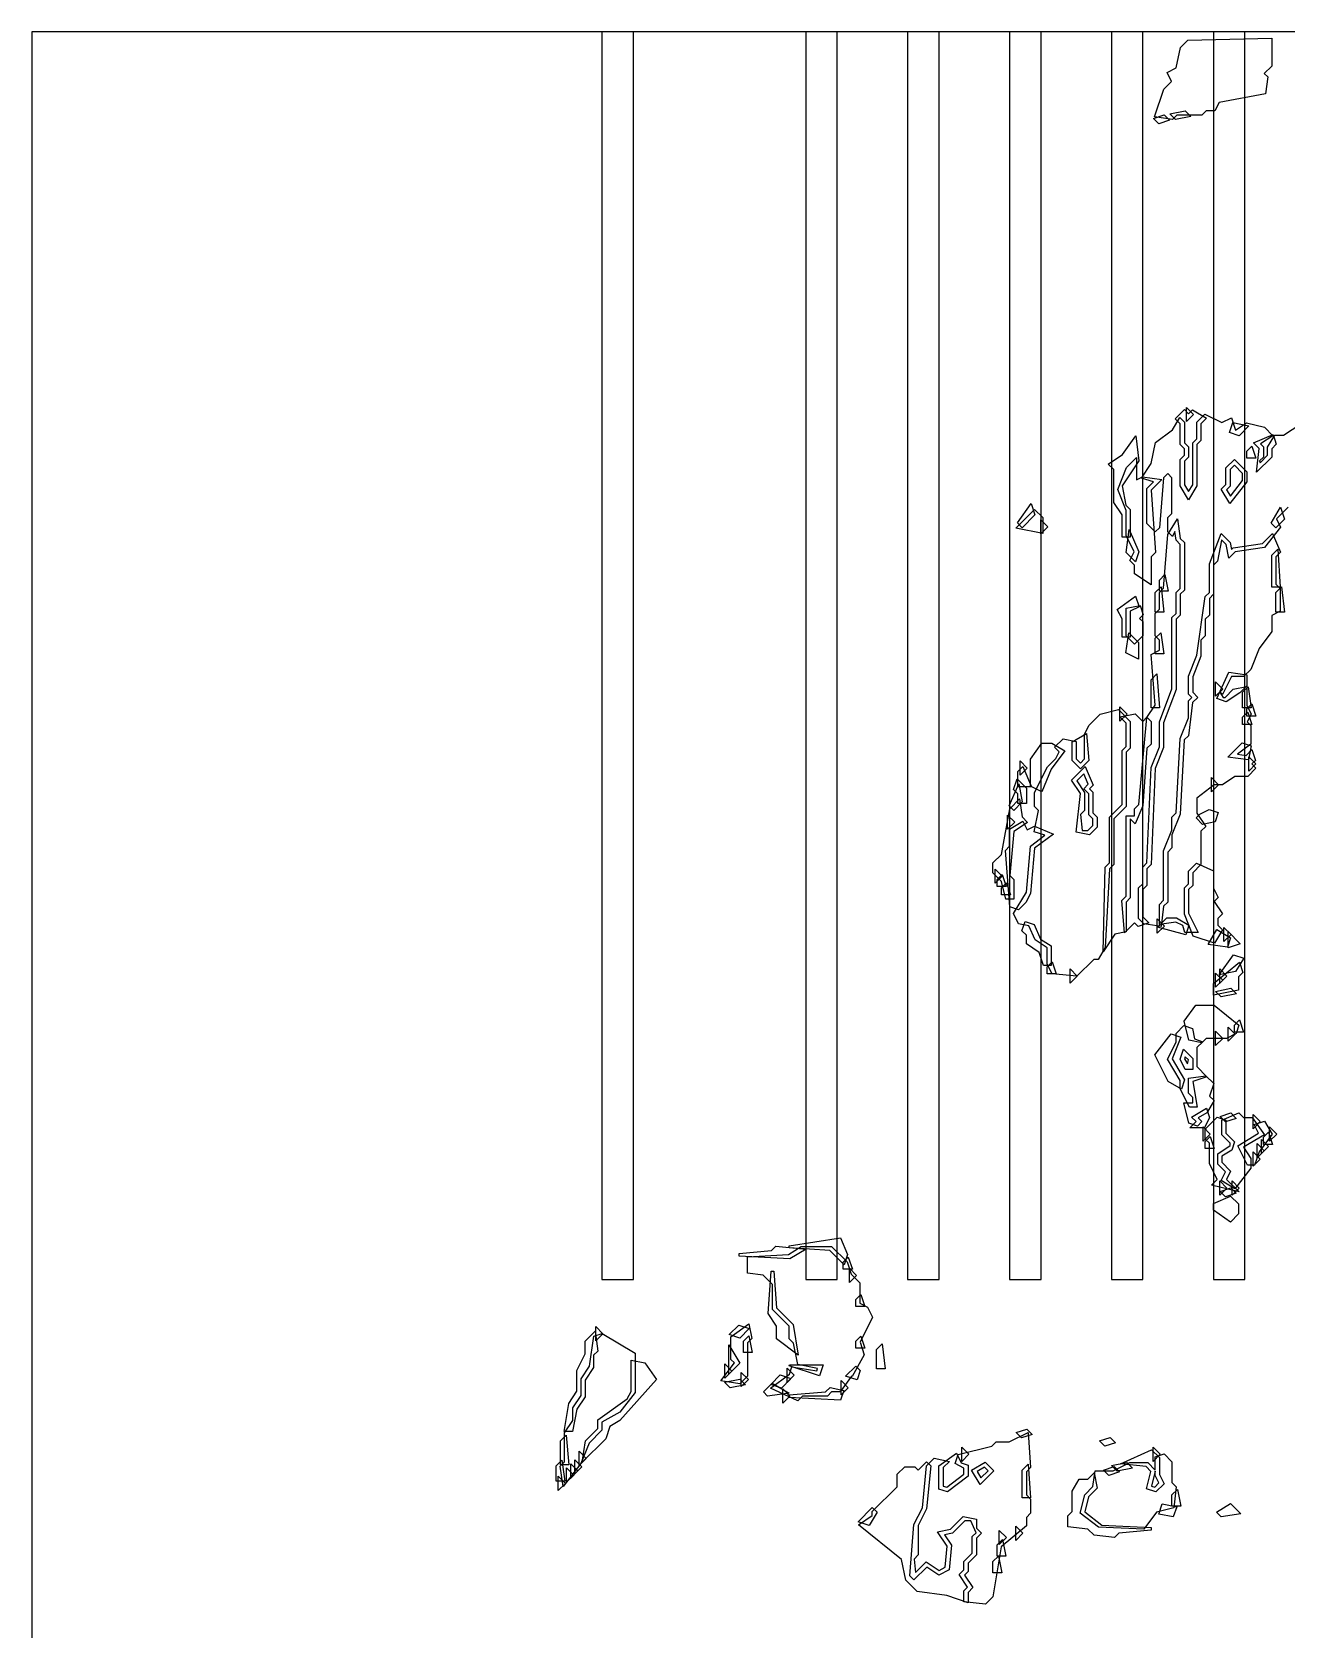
# Model space of a CAD drawing. Header units: millimetres. Extents: x 0 to 283, y 0 to 283.
# Drawn here: x 0 to 142.1, y 101.8 to 282.8 of the extents above; entities that cross this region are included whole.
import ezdxf

# ---------------------------------------------------------------- set-up
doc = ezdxf.new("R2010")
doc.units = ezdxf.units.MM
for name, color, linetype in [('CUT_OUTLINE', 5, 'Continuous'), ('CUT_SLOT', 1, 'Continuous'), ('ENG_D', 3, 'Continuous'), ('ENG_K', 2, 'Continuous'), ('ENG_L', 4, 'Continuous')]:
    doc.layers.add(name, color=color, linetype=linetype)

msp = doc.modelspace()

# ---------------------------------------------------------------- linework, layer by layer
at = {"layer": 'CUT_OUTLINE'}
msp.add_lwpolyline([(0, 0), (282.84, 0), (282.84, 282.84), (0, 282.84), (0, 0)], close=True, dxfattribs=at)
at = {"layer": 'CUT_SLOT'}
for points in [[(64.58, 141.42), (68.15, 141.42), (68.15, 282.84), (64.58, 282.84), (64.58, 141.42)], [(87.68, 141.42), (91.24, 141.42), (91.24, 282.84), (87.68, 282.84), (87.68, 141.42)], [(99.22, 141.42), (102.79, 141.42), (102.79, 282.84), (99.22, 282.84), (99.22, 141.42)], [(110.77, 141.42), (114.34, 141.42), (114.34, 282.84), (110.77, 282.84), (110.77, 141.42)], [(122.32, 141.42), (125.88, 141.42), (125.88, 282.84), (122.32, 282.84), (122.32, 141.42)], [(133.87, 141.42), (137.43, 141.42), (137.43, 282.84), (133.87, 282.84), (133.87, 141.42)]]:
    msp.add_lwpolyline(points, close=True, dxfattribs=at)
at = {"layer": 'ENG_D'}
for points in [[(128.29, 273.45), (128.89, 272.84), (127.69, 272.44), (127.08, 273.05), (128.29, 273.45)], [(130.66, 273.91), (131.29, 273.27), (129.56, 272.92), (128.92, 273.56), (130.66, 273.91)], [(129.54, 239), (130.58, 240.04), (131.05, 239.57), (131.49, 240.01), (133.08, 239.05), (132.46, 238.43), (132.46, 236.55), (131.99, 236.08), (131.99, 231.39), (131.05, 229.82), (130.11, 231.39), (130.11, 234.39), (130.58, 234.86), (130.58, 235.6), (130.11, 236.08), (130.11, 238.43), (129.54, 239)], [(137.89, 238.2), (136.77, 237.08), (135.7, 237.44), (136.08, 238.57), (137.89, 238.2)], [(140.48, 234.66), (138.76, 232.94), (139.05, 235.62), (138.42, 236.25), (140.62, 237.2), (140.98, 236.11), (140.48, 235.6), (140.48, 234.66)], [(137.65, 234.52), (137.65, 235.33), (138.22, 235.9), (138.68, 234.52), (137.65, 234.52)], [(127.29, 223.83), (126.81, 223.35), (126.81, 220.18), (124.92, 221.43), (124.92, 222.41), (124.4, 222.93), (124.89, 223.92), (123.98, 225.75), (123.98, 228.59), (123.02, 230.99), (124.01, 233.48), (125.16, 234.62), (125.16, 232.08), (125.83, 232.41), (128.01, 232.1), (126.81, 230.9), (127.29, 223.83)], [(134.76, 231.02), (135.29, 231.56), (135.29, 233.44), (136.24, 234.39), (137.65, 232.97), (137.65, 231.85), (135.74, 229.39), (134.76, 231.02)], [(113.21, 229.38), (113.64, 228.1), (112.19, 226.65), (111.65, 227.19), (113.21, 229.38)], [(140.42, 227.18), (141.48, 228.96), (141.93, 227.62), (140.95, 226.65), (140.42, 227.18)], [(115.12, 226.75), (114.32, 225.94), (114.32, 227.55), (115.12, 226.75)], [(129.78, 227.67), (130.09, 225.44), (130.58, 224.96), (130.58, 219.58), (130.11, 219.11), (130.11, 216.75), (129.64, 216.28), (129.64, 208.32), (128.22, 204.55), (128.22, 201.72), (127.28, 199.35), (126.8, 188.46), (126.34, 187.99), (126.34, 186.11), (125.87, 185.64), (125.87, 182.53), (126.54, 181.86), (125.33, 181.46), (124.92, 181.86), (123.78, 180.73), (123.5, 184.41), (123.98, 184.89), (123.98, 193.98), (124.92, 193.98), (124.92, 194.79), (125.4, 195.27), (126.34, 205.14), (127.27, 206.54), (126.8, 212.27), (127.75, 212.75), (127.75, 213.92), (127.28, 214.39), (127.28, 216.94), (127.75, 217.42), (127.75, 219.3), (128.23, 219.78), (128.7, 225.88), (129.78, 227.67)], [(134.59, 208.02), (134.96, 207.42), (135.2, 207.42), (136.12, 208.34), (137.65, 208.65), (137.65, 206.53), (138.15, 205.53), (137.7, 204.64), (138.12, 204.22), (138.12, 202.11), (136.6, 200.97), (137.57, 200.83), (138.22, 201.49), (138.63, 200.28), (138.22, 199.88), (138.69, 199.4), (137.75, 198.46), (136.31, 198.46), (134.89, 197.52), (133.96, 197.52), (131.99, 195.99), (131.99, 194.29), (133, 192.77), (132.46, 192.24), (132.46, 188.46), (131.52, 187.52), (131.52, 186.11), (131.05, 185.64), (131.05, 182.96), (132.14, 180.78), (130.64, 180.78), (130.39, 181.56), (129.6, 181.95), (127.75, 181.69), (127.75, 183.95), (128.22, 184.42), (128.22, 190.02), (129.16, 192.38), (129.16, 193.84), (129.64, 194.32), (130.11, 202.76), (131.05, 205.11), (131.05, 207.04), (131.42, 207.42), (131.05, 207.79), (131.05, 209.82), (132, 212.19), (132.95, 218.84), (133.41, 219.3), (133.41, 222.55), (134.73, 225.99), (135.75, 224.98), (135.91, 224.16), (136.12, 224.38), (139.42, 224.85), (140.56, 225.98), (141.47, 223.86), (140.95, 223.35), (140.95, 220.24), (141.42, 219.77), (141.42, 217.17), (140.48, 216.7), (140.48, 214.88), (139.04, 212.96), (138.09, 210.59), (137.28, 209.78), (135.91, 209.78), (134.89, 207.73), (134.59, 208.02)], [(124.92, 213.45), (123.98, 214.39), (123.98, 217.51), (125.55, 217.83), (125.9, 216.78), (125.49, 216.37), (125.87, 216), (125.87, 214.39), (124.92, 213.45)], [(119.27, 200.44), (119.27, 203.23), (119.78, 204.26), (121.03, 205.51), (123.11, 206.03), (124.45, 204.69), (124.45, 201.66), (123.98, 201.19), (123.98, 195.06), (122.57, 193.65), (122.57, 188.46), (122.09, 187.99), (121.62, 179.06), (120.81, 177.72), (120.31, 177.72), (118.41, 175.82), (115.58, 176.08), (115.02, 177.19), (115.02, 179.01), (113.66, 179.92), (112.97, 181.52), (111.8, 181.75), (111.22, 182.92), (112.67, 185.34), (113.15, 190.57), (114.76, 191.78), (113.57, 192.18), (114.06, 194.61), (113.61, 195.06), (113.61, 196.63), (115.06, 199.54), (116.01, 200.49), (116.39, 201.24), (115.87, 201.76), (116.83, 202.72), (118.32, 202.43), (118.32, 200.44), (118.79, 199.97), (119.27, 200.44)], [(112.76, 199.4), (111.96, 198.6), (111.96, 200.21), (112.76, 199.4)], [(111.22, 196.98), (111.62, 198.19), (112.67, 197.14), (112.67, 195.4), (111.72, 195.4), (111.72, 196.48), (111.22, 196.98)], [(120.21, 193.65), (119.74, 194.12), (119.74, 196.48), (119.17, 197.05), (119.69, 197.57), (119.19, 198.76), (118.39, 197.96), (119.27, 196.65), (119.27, 194.59), (118.81, 194.13), (119, 192.33), (119.64, 192.33), (120.21, 192.9), (120.21, 193.65)], [(111.25, 186.77), (111.25, 184.55), (110.36, 184.55), (109.86, 186.56), (108.89, 187.52), (108.89, 188.66), (109.85, 189.62), (110.8, 194.8), (111.89, 195.9), (112.18, 193.86), (112.8, 193.24), (111.24, 192.2), (110.79, 187.24), (111.25, 186.77)], [(127.51, 180.69), (127.51, 182.3), (128.32, 181.49), (127.51, 180.69)], [(135.81, 180.18), (135.45, 179.11), (133.26, 179.42), (134.27, 181.11), (135.81, 180.18)], [(133.88, 173.66), (133.88, 175), (136.82, 177.41), (137.21, 176.24), (136.71, 175.74), (136.71, 174.23), (133.88, 173.66)], [(131.99, 167.72), (131.99, 165.56), (133.14, 164.42), (131.55, 163.89), (132.04, 160.98), (131.14, 160.98), (130.11, 163.05), (130.11, 163.98), (128.66, 166.4), (129.64, 168.35), (129.64, 169.33), (130.52, 170.21), (131.49, 169.89), (131.73, 168.71), (132.67, 168.39), (131.99, 167.72)], [(136.24, 169.47), (136.24, 170.27), (136.81, 170.85), (137.27, 169.47), (136.24, 169.47)], [(134.11, 169.57), (134.92, 168.76), (134.11, 167.96), (134.11, 169.57)], [(135.53, 168.43), (135.53, 170.04), (136.33, 169.23), (135.53, 168.43)], [(130.94, 165.87), (131.03, 166.33), (130.68, 166.68), (130.6, 166.43), (130.94, 165.87)], [(132.85, 158.63), (131.19, 158.63), (131.9, 159.33), (131.38, 159.85), (133.07, 160.87), (133.43, 159.79), (132.85, 158.63)], [(133.41, 154.57), (133.41, 156.88), (132.94, 157.35), (132.94, 158.49), (134.29, 159.84), (135.29, 159.5), (135.29, 158.02), (136.27, 157.04), (135.96, 156.11), (134.82, 155.43), (134.82, 154.72), (135.82, 153.72), (135.34, 152.78), (136.77, 151.36), (133.65, 152.14), (134.3, 152.78), (133.41, 154.57)], [(135.23, 159.3), (134.62, 159.91), (135.83, 160.31), (136.44, 159.7), (135.23, 159.3)], [(139.04, 155.92), (138.53, 154.38), (137.74, 154.38), (136.63, 156.6), (138.99, 158.01), (138.5, 159), (139.64, 159.38), (140.53, 157.91), (139.04, 155.92)], [(139.16, 159.33), (138.36, 158.53), (138.36, 160.14), (139.16, 159.33)], [(85.8, 134.72), (85.8, 136.14), (83.91, 138.02), (83.91, 140.85), (82.86, 141.91), (81.08, 142.16), (81.08, 144), (85.72, 144.25), (87.14, 145.19), (90.61, 145.19), (92.37, 143.43), (92.84, 142.02), (93.81, 141.05), (93.81, 138.74), (94.69, 138.3), (95.25, 137.18), (93.83, 134.33), (94.3, 132.91), (92.92, 130.43), (92.86, 130.49), (91.57, 128.69), (90.61, 128.69), (90.14, 128.22), (87.31, 128.22), (86.79, 127.7), (83.69, 129.11), (85.83, 130.72), (86.11, 131.55), (88.94, 131.08), (89.02, 131.34), (86.77, 131.79), (86.29, 134.23), (85.8, 134.72)], [(78.06, 129.93), (79.59, 131.97), (79.2, 132.37), (79.2, 134.94), (81.24, 136.4), (81.57, 134.74), (81.08, 134.25), (81.08, 130.48), (80.22, 129.62), (78.06, 129.93)], [(61.28, 126.88), (62.23, 128.29), (62.23, 130.18), (63.18, 131.61), (63.66, 135), (64.61, 135.32), (68.35, 133.07), (68.35, 128.61), (66.62, 126.39), (64.58, 125.25), (64.58, 124.35), (63.13, 122.9), (62.2, 120.56), (60.18, 117.98), (59.85, 120.29), (60.34, 120.78), (60.34, 124.05), (61.28, 125.46), (61.28, 126.88)], [(103.24, 118.02), (103.66, 117.88), (105.59, 119.38), (105.59, 120.06), (104.6, 120.56), (104.94, 121.58), (108.77, 122.54), (109.27, 123.04), (110.72, 123.04), (112.88, 124.11), (113.14, 120.12), (112.67, 119.64), (112.67, 117.01), (113.14, 116.53), (113.14, 114.93), (112.67, 114.45), (112.67, 113.5), (109.82, 111.13), (108.88, 105.48), (108.04, 104.64), (105.59, 104.91), (105.59, 106.16), (106, 106.57), (105.06, 107.98), (105.59, 108.52), (105.59, 109.46), (106.54, 110.41), (106.54, 112.29), (106.97, 112.72), (106.38, 114.08), (105.69, 114.08), (104.3, 112.68), (103.39, 112.5), (104.19, 111.31), (103.93, 108.51), (102.75, 107.92), (101.38, 108.83), (99.94, 107.38), (99.46, 107.86), (99.94, 113.67), (100.89, 115.56), (101.36, 120.32), (102.22, 121.17), (103.95, 120.82), (103.24, 120.11), (103.24, 118.02)], [(127.28, 119.83), (127.28, 121.32), (128.29, 121.66), (129.16, 120.78), (129.16, 118.42), (129.65, 117.94), (129.38, 115.54), (127.42, 115.05), (125.98, 113.13), (120.83, 113.38), (118.76, 114.93), (119.29, 117.03), (120.22, 117.96), (120.48, 119.74), (122.51, 119.74), (124.4, 120.68), (126.43, 120.68), (127.28, 119.83)], [(127.04, 120.82), (127.04, 122.43), (127.85, 121.62), (127.04, 120.82)], [(107.1, 119.66), (107.53, 118.94), (108.33, 119.74), (107.92, 120.15), (107.1, 119.66)], [(126.85, 118.01), (127.22, 117.89), (127.7, 118.37), (127.28, 119.21), (127.28, 119.71), (126.85, 118.01)], [(60.44, 118.32), (59.63, 117.52), (59.63, 119.13), (60.44, 118.32)], [(95.22, 115.59), (95.76, 115.06), (94.86, 113.56), (93.61, 113.98), (95.22, 115.59)]]:
    msp.add_lwpolyline(points, close=True, dxfattribs=at)
at = {"layer": 'ENG_K'}
for points in [[(130.81, 240.28), (131.62, 239.47), (130.81, 238.67), (130.81, 240.28)], [(123.51, 228.09), (122.57, 229.5), (122.57, 233.25), (121.96, 233.85), (123.58, 234.93), (125.09, 237.05), (125.4, 234.23), (123.52, 231.41), (123.96, 229.22), (124.45, 228.73), (124.45, 225.57), (123.51, 225.57), (123.51, 228.09)], [(123.97, 223.83), (124.34, 226.43), (125.41, 223.93), (125.03, 222.77), (123.97, 223.83)], [(140.48, 223.54), (141.15, 224.22), (141.44, 219.91), (140.48, 219.91), (140.48, 223.54)], [(141.92, 217.08), (140.95, 217.08), (140.95, 219.3), (141.6, 219.95), (141.92, 217.08)], [(122.97, 217.39), (125.04, 218.87), (125.45, 217.67), (124.45, 217.17), (124.45, 214.25), (123.51, 214.25), (123.51, 216.32), (122.97, 217.39)], [(123.96, 212.47), (124.28, 214.75), (125.39, 213.64), (125.39, 211.75), (123.96, 212.47)], [(127.28, 212.37), (127.28, 214.12), (127.92, 214.75), (128.26, 212.37), (127.28, 212.37)], [(127.77, 206.24), (126.81, 206.24), (126.81, 209.4), (127.47, 210.07), (127.77, 206.24)], [(138.16, 206.24), (137.18, 206.24), (137.18, 207.99), (137.82, 208.63), (138.16, 206.24)], [(138.68, 205.3), (137.65, 205.3), (137.65, 206.1), (138.22, 206.68), (138.68, 205.3)], [(137.18, 205.16), (137.75, 205.73), (138.21, 204.35), (137.18, 204.35), (137.18, 205.16)], [(137.89, 200.68), (138.69, 199.88), (137.89, 199.07), (137.89, 200.68)], [(110.74, 195.11), (111.81, 197.6), (112.21, 195.56), (111.25, 194.59), (110.74, 195.11)], [(134.45, 197.52), (133.64, 196.71), (133.64, 198.32), (134.45, 197.52)], [(110.54, 194.08), (111.35, 193.28), (110.54, 192.47), (110.54, 194.08)], [(132.33, 194.18), (133.39, 194.71), (134.41, 194.37), (134.06, 193.31), (132.62, 193.02), (131.9, 193.75), (132.33, 194.18)], [(109.93, 187.15), (109.13, 186.34), (109.13, 187.95), (109.93, 187.15)], [(110.4, 185.97), (109.37, 185.97), (109.37, 186.77), (109.94, 187.35), (110.4, 185.97)], [(109.84, 185.03), (109.84, 185.83), (110.41, 186.41), (110.87, 185.03), (109.84, 185.03)], [(112.67, 180.45), (112.16, 180.96), (112.52, 182.02), (113.55, 181.68), (114.27, 180), (115.49, 179.27), (115.49, 177.01), (114.62, 177.01), (114.12, 178.51), (112.67, 179.48), (112.67, 180.45)], [(129.7, 182.43), (131.1, 181.6), (130.73, 180.5), (127.53, 181.37), (128.6, 182.43), (129.7, 182.43)], [(135.06, 181.35), (135.86, 180.55), (135.06, 179.74), (135.06, 181.35)], [(136.91, 179.5), (135.53, 179.04), (135.53, 180.88), (136.91, 179.5)], [(115.6, 177.45), (116.06, 176.07), (115.02, 176.07), (115.02, 176.87), (115.6, 177.45)], [(136.15, 178.23), (137.3, 177.85), (136.38, 176.33), (134.52, 175.96), (136.15, 178.23)], [(117.62, 176.64), (118.42, 175.83), (117.62, 175.03), (117.62, 176.64)], [(134.92, 175.36), (134.11, 174.56), (134.11, 176.17), (134.92, 175.36)], [(134.59, 175.03), (134.59, 176.64), (135.39, 175.83), (134.59, 175.03)], [(134.74, 173.46), (134.11, 174.09), (135.84, 174.44), (136.48, 173.8), (134.74, 173.46)], [(130.24, 162.99), (128.75, 163.88), (127.24, 166.9), (129.08, 169.27), (130.18, 168.91), (129.19, 166.43), (130.6, 164.08), (130.24, 162.99)], [(132.7, 157.12), (132.7, 158.73), (133.51, 157.92), (132.7, 157.12)], [(132.94, 157.08), (133.51, 157.65), (133.97, 156.27), (132.94, 156.27), (132.94, 157.08)], [(140.57, 156.74), (139.54, 156.74), (139.54, 157.55), (140.11, 158.12), (140.57, 156.74)], [(141.05, 157.92), (140.24, 157.12), (140.24, 158.73), (141.05, 157.92)], [(138.36, 155.9), (139.16, 155.09), (138.36, 154.29), (138.36, 155.9)], [(139.63, 156.03), (138.83, 155.23), (138.83, 156.84), (139.63, 156.03)], [(139.3, 155.7), (139.3, 157.31), (140.1, 156.51), (139.3, 155.7)], [(134.59, 150.99), (134.59, 152.6), (135.39, 151.79), (134.59, 150.99)], [(136.8, 151.79), (136, 150.99), (136, 152.6), (136.8, 151.79)], [(135.82, 150.89), (136.71, 150), (136.71, 148.87), (135.79, 147.95), (133.88, 149.31), (133.88, 150.06), (135.82, 150.89)], [(135.83, 151.83), (136.44, 151.22), (135.23, 150.82), (134.62, 151.42), (135.83, 151.83)], [(84.29, 145.2), (87.71, 144.89), (85.86, 143.77), (80.14, 144.08), (80.14, 144.38), (83.8, 144.71), (84.29, 145.2)], [(92.41, 144.26), (92.03, 143.11), (90.41, 144.73), (85.8, 145.03), (85.79, 145.24), (91.6, 146.16), (92.41, 144.26)], [(92.96, 142.6), (91.92, 142.6), (91.92, 143.4), (92.5, 143.98), (92.96, 142.6)], [(84.38, 134.7), (84.38, 136.16), (83.43, 137.59), (83.75, 142.36), (84.06, 142.36), (84.37, 138.23), (86.25, 136.35), (86.83, 132.87), (84.38, 134.7)], [(92.63, 142.7), (93.44, 141.89), (92.63, 141.09), (92.63, 142.7)], [(93.34, 138.36), (93.34, 139.16), (93.91, 139.74), (94.37, 138.36), (93.34, 138.36)], [(64.68, 135.29), (63.88, 134.49), (63.88, 136.1), (64.68, 135.29)], [(81.23, 135.06), (81.6, 133.17), (80.61, 133.17), (80.61, 134.45), (81.23, 135.06)], [(93.34, 133.64), (93.34, 134.45), (93.91, 135.02), (94.37, 133.64), (93.34, 133.64)], [(96.67, 131.29), (95.7, 131.29), (95.7, 133.51), (96.35, 134.16), (96.67, 131.29)], [(62.36, 120.72), (62.71, 123.15), (64.11, 124.55), (64.11, 125.51), (67.46, 127.91), (67.88, 128.75), (67.88, 132.28), (69.43, 131.97), (70.78, 130.09), (66.62, 125.45), (65.49, 124.76), (65.02, 123.38), (62.36, 120.72)], [(80.37, 129.3), (80.37, 130.91), (81.18, 130.11), (80.37, 129.3)], [(84.92, 129.13), (83.71, 129.53), (84.79, 130.61), (86, 130.21), (84.92, 129.13)], [(86.36, 130.58), (85.56, 129.77), (85.56, 131.38), (86.36, 130.58)], [(92.19, 130.48), (93.34, 131.62), (93.84, 131.11), (93.49, 130.05), (92.19, 130.48)], [(78.48, 129.78), (80.22, 130.13), (80.85, 129.49), (79.12, 129.14), (78.48, 129.78)], [(85.78, 128.55), (83.36, 128.21), (82.87, 128.69), (83.87, 129.7), (85.78, 128.55)], [(85.09, 127.42), (85.09, 129.03), (85.89, 128.22), (85.09, 127.42)], [(85.8, 128.05), (85.79, 128.37), (89.93, 128.69), (90.43, 129.19), (92, 128.87), (91.62, 127.74), (85.8, 128.05)], [(91.69, 128.36), (91.69, 129.97), (92.49, 129.16), (91.69, 128.36)], [(112.73, 124.48), (113.34, 123.88), (112.13, 123.47), (111.52, 124.08), (112.73, 124.48)], [(122.77, 122.93), (121.56, 122.53), (120.95, 123.14), (122.16, 123.54), (122.77, 122.93)], [(61.99, 120.35), (61.99, 121.96), (62.79, 121.15), (61.99, 120.35)], [(61.38, 119.27), (60.58, 118.46), (60.58, 120.07), (61.38, 119.27)], [(61.85, 119.74), (61.05, 118.93), (61.05, 120.54), (61.85, 119.74)], [(61.52, 121.01), (62.32, 120.21), (61.52, 119.4), (61.52, 121.01)], [(126.8, 113.31), (126.81, 113.01), (123.14, 112.67), (122.65, 112.18), (120.34, 112.44), (119.63, 113.15), (117.38, 113.4), (117.38, 114.65), (117.85, 115.12), (117.85, 117.45), (118.66, 118.79), (119.64, 118.79), (120.35, 119.51), (120.7, 117.77), (119.71, 116.79), (119.3, 115.11), (121.24, 113.6), (126.8, 113.31)], [(127.68, 114.84), (128.06, 116), (129.71, 115.67), (129.32, 114.52), (127.68, 114.84)], [(129.78, 117.62), (130.16, 115.73), (129.16, 115.73), (129.16, 117.01), (129.78, 117.62)], [(134.74, 114.54), (134.21, 115.07), (135.8, 116.03), (136.97, 114.86), (134.74, 114.54)], [(111.49, 111.86), (111.49, 113.47), (112.29, 112.67), (111.49, 111.86)]]:
    msp.add_lwpolyline(points, close=True, dxfattribs=at)
at = {"layer": 'ENG_L'}
for points in [[(130.13, 281.07), (130.95, 281.9), (140.48, 282.14), (140.48, 278.97), (139.63, 278.13), (140.02, 277.74), (139.75, 275.81), (134.51, 274.85), (134.02, 273.89), (133.03, 273.89), (132.56, 273.41), (129.73, 273.41), (129.25, 272.93), (127.2, 273.22), (128.25, 276.37), (129.11, 277.23), (128.61, 278.23), (129.66, 278.76), (130.13, 281.07)], [(136.24, 233.72), (135.76, 233.25), (135.76, 231.36), (135.35, 230.95), (135.79, 230.23), (137.18, 232.01), (137.18, 232.78), (136.24, 233.72)], [(113.61, 228.73), (114.55, 227.79), (114.55, 225.99), (111.48, 226.6), (113.61, 228.73)], [(127.75, 220.71), (128.37, 221.33), (128.75, 219.44), (127.75, 219.44), (127.75, 220.71)], [(127.93, 219.95), (128.25, 217.08), (127.28, 217.08), (127.28, 219.3), (127.93, 219.95)], [(137.65, 208.73), (136.86, 207.94), (135.33, 206.92), (134.26, 207.28), (135.62, 210.27), (137.65, 209.98), (137.65, 208.73)], [(134.92, 208.36), (134.11, 207.56), (134.11, 209.17), (134.92, 208.36)], [(123.51, 201.39), (123.98, 201.86), (123.98, 204.49), (123.27, 205.21), (125, 205.55), (125.87, 204.69), (126.34, 205.16), (126.81, 204.69), (126.81, 202.13), (126.33, 201.66), (125.86, 195.11), (125, 193.1), (124.45, 193.65), (124.45, 184.69), (123.98, 184.22), (123.98, 180.83), (122.71, 180.57), (121.36, 178.56), (121.62, 188.19), (122.09, 188.66), (122.09, 193.84), (123.51, 195.26), (123.51, 201.39)], [(123.27, 204.73), (123.27, 206.34), (124.08, 205.53), (123.27, 204.73)], [(119.75, 200.26), (118.79, 199.31), (117.85, 200.25), (117.85, 202.37), (119.47, 203.33), (119.75, 200.26)], [(114.43, 202.23), (115.56, 202.23), (117.02, 201.36), (115.47, 199.29), (114.44, 196.72), (113.14, 197.37), (113.14, 200.42), (114.43, 202.23)], [(135.5, 200.65), (137.12, 202.27), (138.16, 201.92), (137.84, 200.32), (135.5, 200.65)], [(111.72, 197.28), (111.72, 199.03), (112.27, 199.58), (113.26, 197.28), (111.72, 197.28)], [(120.21, 196.67), (120.21, 194.32), (120.68, 193.84), (120.68, 192.71), (119.81, 191.84), (118.3, 192.14), (118.79, 196.52), (117.78, 198.02), (119.34, 199.58), (120.25, 197.46), (119.83, 197.05), (120.21, 196.67)], [(112.62, 184.18), (111.79, 183.34), (110.79, 183.67), (110.3, 190.07), (110.78, 190.55), (110.78, 192.47), (112.29, 193.37), (112.77, 192.41), (113.6, 192.83), (115.73, 191.92), (113.6, 190.32), (113.13, 185.2), (112.62, 184.18)], [(131.05, 187.72), (131.94, 188.61), (133.88, 187.77), (133.88, 185.79), (134.4, 184.74), (133.95, 184.29), (134.89, 182.87), (134.35, 182.34), (134.35, 181.59), (134.88, 181.06), (133.98, 179.56), (131.58, 180.36), (130.58, 182.86), (130.58, 185.83), (131.05, 186.3), (131.05, 187.72)], [(132.54, 168.27), (131.09, 168.56), (130.56, 170.7), (131.87, 172.53), (133.96, 172.53), (136.75, 170.26), (136.43, 169.3), (135.35, 168.76), (133.03, 168.76), (132.54, 168.27)], [(131.52, 165.23), (130.67, 165.23), (130.09, 166.39), (130.48, 167.55), (131.52, 166.5), (131.52, 165.23)], [(133.94, 161.73), (133.11, 160.34), (132.14, 159.76), (132.56, 159.33), (132.06, 158.83), (131.09, 159.15), (130.51, 161.46), (131.52, 161.46), (131.52, 162.07), (131.05, 162.54), (131.05, 164.25), (133.02, 164.53), (133.91, 163.64), (133.44, 162.23), (133.94, 161.73)], [(135.76, 156.88), (134.82, 157.82), (134.82, 159.49), (136.76, 160.32), (137.28, 159.81), (138.24, 159.81), (139.64, 157.85), (137.28, 156.43), (138.12, 155.16), (138.12, 154.07), (136.29, 151.72), (134.75, 152.65), (135.24, 153.63), (134.35, 154.52), (134.35, 155.69), (135.76, 156.63), (135.76, 156.88)], [(79, 135.19), (80.08, 136.27), (81.28, 135.87), (80.2, 134.79), (79, 135.19)], [(61.24, 124.22), (60.3, 124.22), (60.82, 127.37), (61.75, 128.76), (61.75, 131.11), (62.7, 132.99), (62.7, 134.45), (63.81, 135.56), (64.13, 133.32), (63.64, 132.84), (63.64, 131.45), (62.7, 130.04), (62.7, 128.15), (61.74, 126.72), (61.24, 124.22)], [(78.96, 134.02), (80.2, 131.96), (78.96, 130.72), (78.96, 134.02)], [(78.49, 130.25), (78.49, 131.86), (79.29, 131.05), (78.49, 130.25)], [(89.66, 131.76), (89.24, 130.52), (85.8, 131.66), (85.82, 131.76), (89.66, 131.76)], [(59.87, 123.13), (60.53, 123.79), (60.83, 120.44), (59.87, 120.44), (59.87, 123.13)], [(103.75, 117.35), (102.77, 117.68), (102.77, 120.33), (104.74, 121.74), (105.29, 120.64), (106.07, 120.38), (106.07, 119.15), (103.75, 117.35)], [(105.36, 122.43), (106.16, 121.62), (105.36, 120.82), (105.36, 122.43)], [(127.34, 117.35), (126.29, 117.7), (126.78, 119.66), (126.23, 120.22), (123.34, 120.54), (126.86, 122.14), (127.75, 121.25), (127.75, 119.32), (128.27, 118.28), (127.34, 117.35)], [(59.4, 118.56), (59.4, 120.31), (60.04, 120.94), (60.38, 118.56), (59.4, 118.56)], [(102.78, 108.46), (103.49, 108.81), (103.7, 111.19), (102.61, 112.83), (104.06, 113.12), (105.52, 114.57), (107.01, 114.27), (107.01, 113.23), (107.58, 112.67), (107.01, 112.1), (107.01, 110.21), (106.07, 109.27), (106.07, 108.33), (105.66, 107.92), (106.61, 106.51), (106.07, 105.97), (106.07, 104.8), (103.65, 105.6), (100.3, 106.08), (99.01, 107.36), (98.54, 109.71), (93.65, 113.63), (95.22, 114.68), (95.22, 115.12), (98.05, 117.95), (98.05, 119.36), (98.9, 120.21), (100.04, 120.21), (100.41, 119.83), (101.35, 120.78), (101.83, 120.3), (101.35, 115.43), (100.41, 113.55), (100.41, 110.21), (99.95, 109.75), (100.12, 108.23), (101.32, 109.43), (102.78, 108.46)], [(106.45, 119.82), (107.99, 120.74), (108.99, 119.74), (107.43, 118.18), (106.45, 119.82)], [(113.16, 116.67), (112.19, 116.67), (112.19, 119.83), (112.86, 120.5), (113.16, 116.67)], [(122.03, 119.23), (121.42, 119.84), (122.63, 120.24), (123.24, 119.63), (122.03, 119.23)], [(124.69, 120.06), (122.96, 119.72), (122.32, 120.35), (124.06, 120.7), (124.69, 120.06)], [(109.6, 111.39), (109.6, 113), (110.41, 112.19), (109.6, 111.39)], [(109.37, 111.35), (109.98, 111.97), (110.36, 110.07), (109.37, 110.07), (109.37, 111.35)], [(109.51, 110.08), (109.89, 108.19), (108.89, 108.19), (108.89, 109.46), (109.51, 110.08)]]:
    msp.add_lwpolyline(points, close=True, dxfattribs=at)
msp.add_lwpolyline([(142.32, 228.96), (141, 227.64), (141.46, 226.72), (139.66, 224.4), (136.35, 223.93), (135.62, 223.2), (135.31, 224.74), (134.82, 225.23), (134.8, 225.22), (134.33, 222.86), (133.88, 222.41), (133.88, 219.11), (133.41, 218.63), (133.41, 216.75), (132.94, 216.28), (132.94, 214.39), (132.46, 213.92), (132.46, 212.09), (131.52, 209.73), (131.52, 207.99), (132.09, 207.42), (131.51, 206.84), (131.04, 203.07), (130.57, 202.6), (130.11, 194.17), (129.16, 191.82), (129.16, 190.35), (128.69, 189.88), (128.69, 184.22), (128.21, 183.74), (127.96, 181.46), (125.99, 181.74), (125.39, 182.34), (125.39, 185.83), (125.87, 186.3), (125.87, 188.19), (126.34, 188.66), (126.81, 199.45), (127.75, 201.81), (127.75, 204.63), (129.16, 208.4), (129.16, 216.47), (129.64, 216.94), (129.64, 219.3), (130.11, 219.77), (130.11, 224.76), (129.65, 225.22), (129.51, 226.2), (129.23, 225.64), (128.69, 226.18), (128.69, 227.79), (129.16, 228.26), (129.16, 232.3), (128.69, 232.78), (128.21, 232.3), (127.74, 226.64), (127.28, 226.18), (126.34, 227.12), (126.34, 231.09), (127.08, 231.83), (125.73, 232.28), (126.82, 233.91), (127.3, 236.31), (129.22, 237.75), (130.06, 239.15), (130.58, 238.63), (130.58, 236.27), (131.05, 235.8), (131.05, 234.66), (130.58, 234.19), (130.58, 231.52), (131.05, 230.74), (131.52, 231.52), (131.52, 236.27), (131.99, 236.74), (131.99, 238.63), (132.89, 239.52), (134.82, 238.56), (135.9, 239.1), (135.9, 239.1), (136.36, 237.72), (137.61, 238.55), (139.66, 238.04), (140.61, 237.08), (139.2, 236.14), (139.54, 235.8), (139.54, 234.66), (139.1, 234.22), (139.17, 234.02), (140.01, 234.86), (140.01, 235.77), (140.82, 237.12), (141.82, 237.12), (144.65, 239)], dxfattribs=at)

doc.saveas('drawing.dxf')
